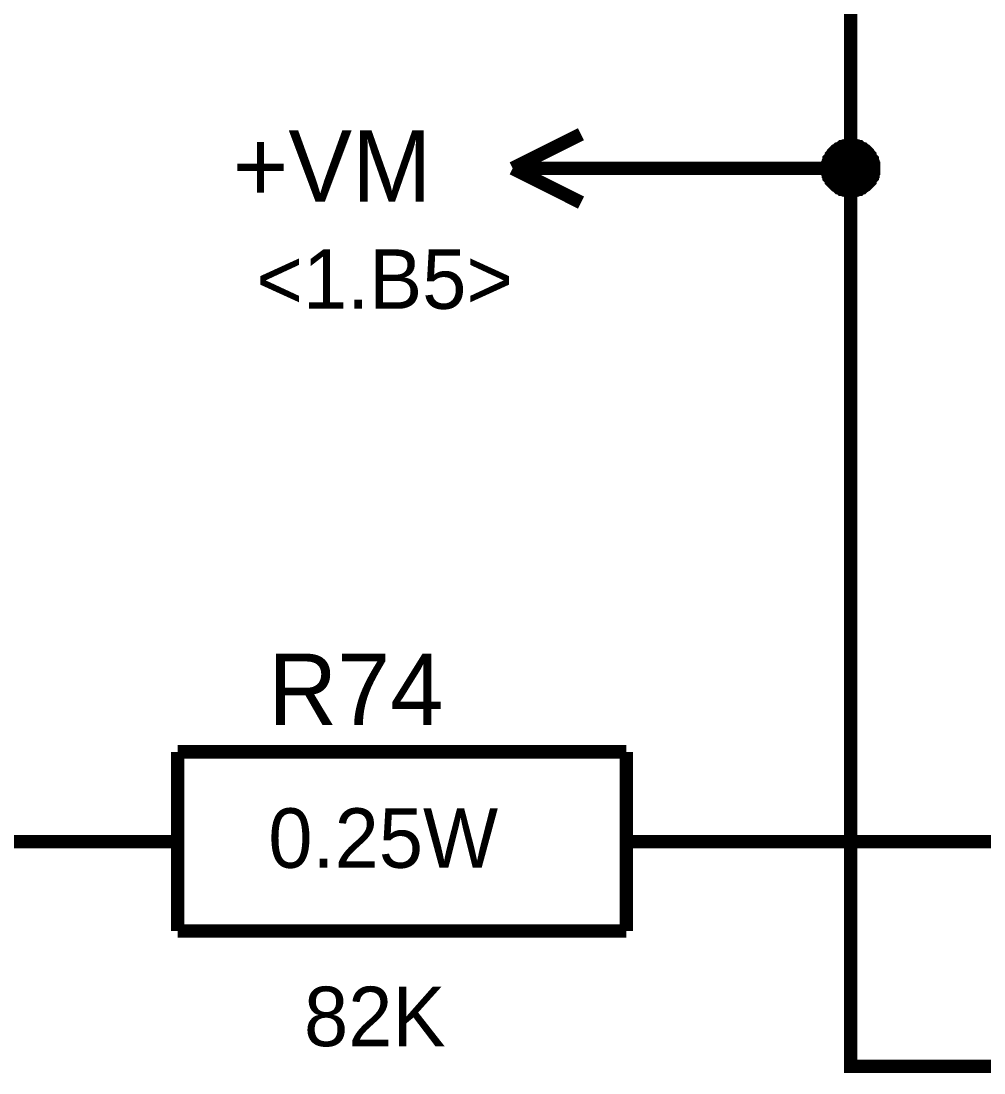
# Model space of a CAD drawing. Header units: millimetres. Extents: x 0 to 420, y 0 to 297.
# Drawn here: x 231.5 to 252.96, y 122.34 to 145.77 of the extents above; entities that cross this region are included whole.
import ezdxf

# ---------------------------------------------------------------- set-up
doc = ezdxf.new("R2010")
doc.units = ezdxf.units.MM
doc.layers.add('Sheet', color=255, linetype='Continuous')

msp = doc.modelspace()

# ---------------------------------------------------------------- linework, layer by layer
at = {"layer": 'Sheet'}
for points, const_width in [([(257.485, 122.486), (249.987, 122.486), (249.987, 142.489), (249.987, 149.99), (257.485, 149.99)], 0.3), ([(242.457, 142.489), (243.979, 143.251)], 0.3), ([(249.474, 142.489), (249.474, 142.522), (249.474, 142.539), (249.474, 142.572), (249.491, 142.588), (249.491, 142.622), (249.491, 142.638), (249.507, 142.671), (249.507, 142.688), (249.524, 142.704), (249.541, 142.738), (249.557, 142.754), (249.557, 142.771), (249.574, 142.787), (249.59, 142.82), (249.607, 142.837), (249.623, 142.853), (249.64, 142.87), (249.656, 142.887), (249.689, 142.903), (249.706, 142.92), (249.723, 142.92), (249.739, 142.936), (249.772, 142.953), (249.789, 142.969), (249.805, 142.969), (249.838, 142.986), (249.855, 142.986), (249.888, 142.986), (249.905, 143.002), (249.938, 143.002), (249.954, 143.002), (249.987, 143.002)], 0.3), ([(249.474, 142.489), (249.474, 142.522), (249.474, 142.539), (249.474, 142.572), (249.491, 142.588), (249.491, 142.622), (249.491, 142.638), (249.507, 142.671), (249.507, 142.688), (249.524, 142.704), (249.541, 142.738), (249.557, 142.754), (249.557, 142.771), (249.574, 142.787), (249.59, 142.82), (249.607, 142.837), (249.623, 142.853), (249.64, 142.87), (249.656, 142.887), (249.689, 142.903), (249.706, 142.92), (249.723, 142.92), (249.739, 142.936), (249.772, 142.953), (249.789, 142.969), (249.805, 142.969), (249.838, 142.986), (249.855, 142.986), (249.888, 142.986), (249.905, 143.002), (249.938, 143.002), (249.954, 143.002), (249.987, 143.002)], 0.3), ([(249.474, 142.489), (249.474, 142.522), (249.474, 142.539), (249.474, 142.572), (249.491, 142.588), (249.491, 142.622), (249.491, 142.638), (249.507, 142.671), (249.507, 142.688), (249.524, 142.704), (249.541, 142.738), (249.557, 142.754), (249.557, 142.771), (249.574, 142.787), (249.59, 142.82), (249.607, 142.837), (249.623, 142.853), (249.64, 142.87), (249.656, 142.887), (249.689, 142.903), (249.706, 142.92), (249.723, 142.92), (249.739, 142.936), (249.772, 142.953), (249.789, 142.969), (249.805, 142.969), (249.838, 142.986), (249.855, 142.986), (249.888, 142.986), (249.905, 143.002), (249.938, 143.002), (249.954, 143.002), (249.987, 143.002)], 0.3), ([(249.474, 142.489), (249.474, 142.522), (249.474, 142.539), (249.474, 142.572), (249.491, 142.588), (249.491, 142.622), (249.491, 142.638), (249.507, 142.671), (249.507, 142.688), (249.524, 142.704), (249.541, 142.738), (249.557, 142.754), (249.557, 142.771), (249.574, 142.787), (249.59, 142.82), (249.607, 142.837), (249.623, 142.853), (249.64, 142.87), (249.656, 142.887), (249.689, 142.903), (249.706, 142.92), (249.723, 142.92), (249.739, 142.936), (249.772, 142.953), (249.789, 142.969), (249.805, 142.969), (249.838, 142.986), (249.855, 142.986), (249.888, 142.986), (249.905, 143.002), (249.938, 143.002), (249.954, 143.002), (249.987, 143.002)], 0.3), ([(249.474, 142.489), (249.474, 142.522), (249.474, 142.539), (249.474, 142.572), (249.491, 142.588), (249.491, 142.622), (249.491, 142.638), (249.507, 142.671), (249.507, 142.688), (249.524, 142.704), (249.541, 142.738), (249.557, 142.754), (249.557, 142.771), (249.574, 142.787), (249.59, 142.82), (249.607, 142.837), (249.623, 142.853), (249.64, 142.87), (249.656, 142.887), (249.689, 142.903), (249.706, 142.92), (249.723, 142.92), (249.739, 142.936), (249.772, 142.953), (249.789, 142.969), (249.805, 142.969), (249.838, 142.986), (249.855, 142.986), (249.888, 142.986), (249.905, 143.002), (249.938, 143.002), (249.954, 143.002), (249.987, 143.002)], 0.0991), ([(249.474, 142.489), (249.474, 142.522), (249.474, 142.539), (249.474, 142.572), (249.491, 142.588), (249.491, 142.622), (249.491, 142.638), (249.507, 142.671), (249.507, 142.688), (249.524, 142.704), (249.541, 142.738), (249.557, 142.754), (249.557, 142.771), (249.574, 142.787), (249.59, 142.82), (249.607, 142.837), (249.623, 142.853), (249.64, 142.87), (249.656, 142.887), (249.689, 142.903), (249.706, 142.92), (249.723, 142.92), (249.739, 142.936), (249.772, 142.953), (249.789, 142.969), (249.805, 142.969), (249.838, 142.986), (249.855, 142.986), (249.888, 142.986), (249.905, 143.002), (249.938, 143.002), (249.954, 143.002), (249.987, 143.002)], 0.0991), ([(249.474, 142.489), (249.474, 142.522), (249.474, 142.539), (249.474, 142.572), (249.491, 142.588), (249.491, 142.622), (249.491, 142.638), (249.507, 142.671), (249.507, 142.688), (249.524, 142.704), (249.541, 142.738), (249.557, 142.754), (249.557, 142.771), (249.574, 142.787), (249.59, 142.82), (249.607, 142.837), (249.623, 142.853), (249.64, 142.87), (249.656, 142.887), (249.689, 142.903), (249.706, 142.92), (249.723, 142.92), (249.739, 142.936), (249.772, 142.953), (249.789, 142.969), (249.805, 142.969), (249.838, 142.986), (249.855, 142.986), (249.888, 142.986), (249.905, 143.002), (249.938, 143.002), (249.954, 143.002), (249.987, 143.002)], 0.0991), ([(249.474, 142.489), (249.474, 142.522), (249.474, 142.539), (249.474, 142.572), (249.491, 142.588), (249.491, 142.622), (249.491, 142.638), (249.507, 142.671), (249.507, 142.688), (249.524, 142.704), (249.541, 142.738), (249.557, 142.754), (249.557, 142.771), (249.574, 142.787), (249.59, 142.82), (249.607, 142.837), (249.623, 142.853), (249.64, 142.87), (249.656, 142.887), (249.689, 142.903), (249.706, 142.92), (249.723, 142.92), (249.739, 142.936), (249.772, 142.953), (249.789, 142.969), (249.805, 142.969), (249.838, 142.986), (249.855, 142.986), (249.888, 142.986), (249.905, 143.002), (249.938, 143.002), (249.954, 143.002), (249.987, 143.002)], 0.0991), ([(249.987, 143.002), (249.987, 143.002)], 0.3), ([(249.987, 143.002), (250.02, 143.002), (250.037, 143.002), (250.07, 143.002), (250.087, 142.986), (250.12, 142.986), (250.136, 142.986), (250.169, 142.969), (250.186, 142.969), (250.203, 142.953), (250.236, 142.936), (250.252, 142.92), (250.269, 142.92), (250.285, 142.903), (250.318, 142.887), (250.335, 142.87), (250.352, 142.853), (250.368, 142.837), (250.385, 142.82), (250.401, 142.787), (250.418, 142.771), (250.418, 142.754), (250.434, 142.738), (250.451, 142.704), (250.467, 142.688), (250.467, 142.671), (250.484, 142.638), (250.484, 142.622), (250.484, 142.588), (250.5, 142.572), (250.5, 142.539), (250.5, 142.522), (250.5, 142.489)], 0.3), ([(249.987, 143.002), (249.987, 143.002)], 0.3), ([(249.987, 143.002), (250.02, 143.002), (250.037, 143.002), (250.07, 143.002), (250.087, 142.986), (250.12, 142.986), (250.136, 142.986), (250.169, 142.969), (250.186, 142.969), (250.203, 142.953), (250.236, 142.936), (250.252, 142.92), (250.269, 142.92), (250.285, 142.903), (250.318, 142.887), (250.335, 142.87), (250.352, 142.853), (250.368, 142.837), (250.385, 142.82), (250.401, 142.787), (250.418, 142.771), (250.418, 142.754), (250.434, 142.738), (250.451, 142.704), (250.467, 142.688), (250.467, 142.671), (250.484, 142.638), (250.484, 142.622), (250.484, 142.588), (250.5, 142.572), (250.5, 142.539), (250.5, 142.522), (250.5, 142.489)], 0.3), ([(249.987, 143.002), (249.987, 143.002)], 0.3), ([(249.987, 143.002), (250.02, 143.002), (250.037, 143.002), (250.07, 143.002), (250.087, 142.986), (250.12, 142.986), (250.136, 142.986), (250.169, 142.969), (250.186, 142.969), (250.203, 142.953), (250.236, 142.936), (250.252, 142.92), (250.269, 142.92), (250.285, 142.903), (250.318, 142.887), (250.335, 142.87), (250.352, 142.853), (250.368, 142.837), (250.385, 142.82), (250.401, 142.787), (250.418, 142.771), (250.418, 142.754), (250.434, 142.738), (250.451, 142.704), (250.467, 142.688), (250.467, 142.671), (250.484, 142.638), (250.484, 142.622), (250.484, 142.588), (250.5, 142.572), (250.5, 142.539), (250.5, 142.522), (250.5, 142.489)], 0.3), ([(249.987, 143.002), (249.987, 143.002)], 0.3), ([(249.987, 143.002), (250.02, 143.002), (250.037, 143.002), (250.07, 143.002), (250.087, 142.986), (250.12, 142.986), (250.136, 142.986), (250.169, 142.969), (250.186, 142.969), (250.203, 142.953), (250.236, 142.936), (250.252, 142.92), (250.269, 142.92), (250.285, 142.903), (250.318, 142.887), (250.335, 142.87), (250.352, 142.853), (250.368, 142.837), (250.385, 142.82), (250.401, 142.787), (250.418, 142.771), (250.418, 142.754), (250.434, 142.738), (250.451, 142.704), (250.467, 142.688), (250.467, 142.671), (250.484, 142.638), (250.484, 142.622), (250.484, 142.588), (250.5, 142.572), (250.5, 142.539), (250.5, 142.522), (250.5, 142.489)], 0.3), ([(249.987, 143.002), (249.987, 143.002)], 0.0991), ([(249.987, 143.002), (250.02, 143.002), (250.037, 143.002), (250.07, 143.002), (250.087, 142.986), (250.12, 142.986), (250.136, 142.986), (250.169, 142.969), (250.186, 142.969), (250.203, 142.953), (250.236, 142.936), (250.252, 142.92), (250.269, 142.92), (250.285, 142.903), (250.318, 142.887), (250.335, 142.87), (250.352, 142.853), (250.368, 142.837), (250.385, 142.82), (250.401, 142.787), (250.418, 142.771), (250.418, 142.754), (250.434, 142.738), (250.451, 142.704), (250.467, 142.688), (250.467, 142.671), (250.484, 142.638), (250.484, 142.622), (250.484, 142.588), (250.5, 142.572), (250.5, 142.539), (250.5, 142.522), (250.5, 142.489)], 0.0991), ([(249.987, 143.002), (249.987, 143.002)], 0.0991), ([(249.987, 143.002), (250.02, 143.002), (250.037, 143.002), (250.07, 143.002), (250.087, 142.986), (250.12, 142.986), (250.136, 142.986), (250.169, 142.969), (250.186, 142.969), (250.203, 142.953), (250.236, 142.936), (250.252, 142.92), (250.269, 142.92), (250.285, 142.903), (250.318, 142.887), (250.335, 142.87), (250.352, 142.853), (250.368, 142.837), (250.385, 142.82), (250.401, 142.787), (250.418, 142.771), (250.418, 142.754), (250.434, 142.738), (250.451, 142.704), (250.467, 142.688), (250.467, 142.671), (250.484, 142.638), (250.484, 142.622), (250.484, 142.588), (250.5, 142.572), (250.5, 142.539), (250.5, 142.522), (250.5, 142.489)], 0.0991), ([(249.987, 143.002), (249.987, 143.002)], 0.0991), ([(249.987, 143.002), (250.02, 143.002), (250.037, 143.002), (250.07, 143.002), (250.087, 142.986), (250.12, 142.986), (250.136, 142.986), (250.169, 142.969), (250.186, 142.969), (250.203, 142.953), (250.236, 142.936), (250.252, 142.92), (250.269, 142.92), (250.285, 142.903), (250.318, 142.887), (250.335, 142.87), (250.352, 142.853), (250.368, 142.837), (250.385, 142.82), (250.401, 142.787), (250.418, 142.771), (250.418, 142.754), (250.434, 142.738), (250.451, 142.704), (250.467, 142.688), (250.467, 142.671), (250.484, 142.638), (250.484, 142.622), (250.484, 142.588), (250.5, 142.572), (250.5, 142.539), (250.5, 142.522), (250.5, 142.489)], 0.0991), ([(249.987, 143.002), (249.987, 143.002)], 0.0991), ([(249.987, 143.002), (250.02, 143.002), (250.037, 143.002), (250.07, 143.002), (250.087, 142.986), (250.12, 142.986), (250.136, 142.986), (250.169, 142.969), (250.186, 142.969), (250.203, 142.953), (250.236, 142.936), (250.252, 142.92), (250.269, 142.92), (250.285, 142.903), (250.318, 142.887), (250.335, 142.87), (250.352, 142.853), (250.368, 142.837), (250.385, 142.82), (250.401, 142.787), (250.418, 142.771), (250.418, 142.754), (250.434, 142.738), (250.451, 142.704), (250.467, 142.688), (250.467, 142.671), (250.484, 142.638), (250.484, 142.622), (250.484, 142.588), (250.5, 142.572), (250.5, 142.539), (250.5, 142.522), (250.5, 142.489)], 0.0991), ([(229.994, 142.489), (229.994, 127.487), (232.493, 127.487)], 0.3), ([(242.457, 142.489), (243.979, 141.727)], 0.3), ([(244.989, 142.489), (242.457, 142.489)], 0.3), ([(244.989, 142.489), (249.987, 142.489)], 0.3), ([(249.987, 141.992), (249.954, 141.992), (249.938, 141.992), (249.905, 141.992), (249.888, 142.009), (249.855, 142.009), (249.838, 142.009), (249.805, 142.025), (249.789, 142.025), (249.772, 142.042), (249.739, 142.059), (249.723, 142.059), (249.706, 142.075), (249.689, 142.092), (249.656, 142.108), (249.64, 142.125), (249.623, 142.141), (249.607, 142.158), (249.59, 142.175), (249.574, 142.191), (249.557, 142.208), (249.557, 142.224), (249.541, 142.257), (249.524, 142.274), (249.507, 142.29), (249.507, 142.324), (249.491, 142.34), (249.491, 142.357), (249.491, 142.39), (249.474, 142.406), (249.474, 142.439), (249.474, 142.456), (249.474, 142.489)], 0.3), ([(249.474, 142.489), (249.474, 142.489)], 0.3), ([(249.987, 141.992), (249.954, 141.992), (249.938, 141.992), (249.905, 141.992), (249.888, 142.009), (249.855, 142.009), (249.838, 142.009), (249.805, 142.025), (249.789, 142.025), (249.772, 142.042), (249.739, 142.059), (249.723, 142.059), (249.706, 142.075), (249.689, 142.092), (249.656, 142.108), (249.64, 142.125), (249.623, 142.141), (249.607, 142.158), (249.59, 142.175), (249.574, 142.191), (249.557, 142.208), (249.557, 142.224), (249.541, 142.257), (249.524, 142.274), (249.507, 142.29), (249.507, 142.324), (249.491, 142.34), (249.491, 142.357), (249.491, 142.39), (249.474, 142.406), (249.474, 142.439), (249.474, 142.456), (249.474, 142.489)], 0.3), ([(249.474, 142.489), (249.474, 142.489)], 0.3), ([(249.987, 141.992), (249.954, 141.992), (249.938, 141.992), (249.905, 141.992), (249.888, 142.009), (249.855, 142.009), (249.838, 142.009), (249.805, 142.025), (249.789, 142.025), (249.772, 142.042), (249.739, 142.059), (249.723, 142.059), (249.706, 142.075), (249.689, 142.092), (249.656, 142.108), (249.64, 142.125), (249.623, 142.141), (249.607, 142.158), (249.59, 142.175), (249.574, 142.191), (249.557, 142.208), (249.557, 142.224), (249.541, 142.257), (249.524, 142.274), (249.507, 142.29), (249.507, 142.324), (249.491, 142.34), (249.491, 142.357), (249.491, 142.39), (249.474, 142.406), (249.474, 142.439), (249.474, 142.456), (249.474, 142.489)], 0.3), ([(249.474, 142.489), (249.474, 142.489)], 0.3), ([(249.987, 141.992), (249.954, 141.992), (249.938, 141.992), (249.905, 141.992), (249.888, 142.009), (249.855, 142.009), (249.838, 142.009), (249.805, 142.025), (249.789, 142.025), (249.772, 142.042), (249.739, 142.059), (249.723, 142.059), (249.706, 142.075), (249.689, 142.092), (249.656, 142.108), (249.64, 142.125), (249.623, 142.141), (249.607, 142.158), (249.59, 142.175), (249.574, 142.191), (249.557, 142.208), (249.557, 142.224), (249.541, 142.257), (249.524, 142.274), (249.507, 142.29), (249.507, 142.324), (249.491, 142.34), (249.491, 142.357), (249.491, 142.39), (249.474, 142.406), (249.474, 142.439), (249.474, 142.456), (249.474, 142.489)], 0.3), ([(249.474, 142.489), (249.474, 142.489)], 0.3), ([(249.987, 141.992), (249.954, 141.992), (249.938, 141.992), (249.905, 141.992), (249.888, 142.009), (249.855, 142.009), (249.838, 142.009), (249.805, 142.025), (249.789, 142.025), (249.772, 142.042), (249.739, 142.059), (249.723, 142.059), (249.706, 142.075), (249.689, 142.092), (249.656, 142.108), (249.64, 142.125), (249.623, 142.141), (249.607, 142.158), (249.59, 142.175), (249.574, 142.191), (249.557, 142.208), (249.557, 142.224), (249.541, 142.257), (249.524, 142.274), (249.507, 142.29), (249.507, 142.324), (249.491, 142.34), (249.491, 142.357), (249.491, 142.39), (249.474, 142.406), (249.474, 142.439), (249.474, 142.456), (249.474, 142.489)], 0.0991), ([(249.474, 142.489), (249.474, 142.489)], 0.0991), ([(249.987, 141.992), (249.954, 141.992), (249.938, 141.992), (249.905, 141.992), (249.888, 142.009), (249.855, 142.009), (249.838, 142.009), (249.805, 142.025), (249.789, 142.025), (249.772, 142.042), (249.739, 142.059), (249.723, 142.059), (249.706, 142.075), (249.689, 142.092), (249.656, 142.108), (249.64, 142.125), (249.623, 142.141), (249.607, 142.158), (249.59, 142.175), (249.574, 142.191), (249.557, 142.208), (249.557, 142.224), (249.541, 142.257), (249.524, 142.274), (249.507, 142.29), (249.507, 142.324), (249.491, 142.34), (249.491, 142.357), (249.491, 142.39), (249.474, 142.406), (249.474, 142.439), (249.474, 142.456), (249.474, 142.489)], 0.0991), ([(249.474, 142.489), (249.474, 142.489)], 0.0991), ([(249.987, 141.992), (249.954, 141.992), (249.938, 141.992), (249.905, 141.992), (249.888, 142.009), (249.855, 142.009), (249.838, 142.009), (249.805, 142.025), (249.789, 142.025), (249.772, 142.042), (249.739, 142.059), (249.723, 142.059), (249.706, 142.075), (249.689, 142.092), (249.656, 142.108), (249.64, 142.125), (249.623, 142.141), (249.607, 142.158), (249.59, 142.175), (249.574, 142.191), (249.557, 142.208), (249.557, 142.224), (249.541, 142.257), (249.524, 142.274), (249.507, 142.29), (249.507, 142.324), (249.491, 142.34), (249.491, 142.357), (249.491, 142.39), (249.474, 142.406), (249.474, 142.439), (249.474, 142.456), (249.474, 142.489)], 0.0991), ([(249.474, 142.489), (249.474, 142.489)], 0.0991), ([(249.987, 141.992), (249.954, 141.992), (249.938, 141.992), (249.905, 141.992), (249.888, 142.009), (249.855, 142.009), (249.838, 142.009), (249.805, 142.025), (249.789, 142.025), (249.772, 142.042), (249.739, 142.059), (249.723, 142.059), (249.706, 142.075), (249.689, 142.092), (249.656, 142.108), (249.64, 142.125), (249.623, 142.141), (249.607, 142.158), (249.59, 142.175), (249.574, 142.191), (249.557, 142.208), (249.557, 142.224), (249.541, 142.257), (249.524, 142.274), (249.507, 142.29), (249.507, 142.324), (249.491, 142.34), (249.491, 142.357), (249.491, 142.39), (249.474, 142.406), (249.474, 142.439), (249.474, 142.456), (249.474, 142.489)], 0.0991), ([(249.474, 142.489), (249.474, 142.489)], 0.0991), ([(250.5, 142.489), (250.5, 142.456), (250.5, 142.439), (250.5, 142.406), (250.484, 142.39), (250.484, 142.357), (250.484, 142.34), (250.467, 142.324), (250.467, 142.29), (250.451, 142.274), (250.434, 142.257), (250.418, 142.224), (250.418, 142.208), (250.401, 142.191), (250.385, 142.175), (250.368, 142.158), (250.352, 142.141), (250.335, 142.125), (250.318, 142.108), (250.285, 142.092), (250.269, 142.075), (250.252, 142.059), (250.236, 142.059), (250.203, 142.042), (250.186, 142.025), (250.169, 142.025), (250.136, 142.009), (250.12, 142.009), (250.087, 142.009), (250.07, 141.992), (250.037, 141.992), (250.02, 141.992), (249.987, 141.992)], 0.3), ([(250.5, 142.489), (250.5, 142.456), (250.5, 142.439), (250.5, 142.406), (250.484, 142.39), (250.484, 142.357), (250.484, 142.34), (250.467, 142.324), (250.467, 142.29), (250.451, 142.274), (250.434, 142.257), (250.418, 142.224), (250.418, 142.208), (250.401, 142.191), (250.385, 142.175), (250.368, 142.158), (250.352, 142.141), (250.335, 142.125), (250.318, 142.108), (250.285, 142.092), (250.269, 142.075), (250.252, 142.059), (250.236, 142.059), (250.203, 142.042), (250.186, 142.025), (250.169, 142.025), (250.136, 142.009), (250.12, 142.009), (250.087, 142.009), (250.07, 141.992), (250.037, 141.992), (250.02, 141.992), (249.987, 141.992)], 0.3), ([(250.5, 142.489), (250.5, 142.456), (250.5, 142.439), (250.5, 142.406), (250.484, 142.39), (250.484, 142.357), (250.484, 142.34), (250.467, 142.324), (250.467, 142.29), (250.451, 142.274), (250.434, 142.257), (250.418, 142.224), (250.418, 142.208), (250.401, 142.191), (250.385, 142.175), (250.368, 142.158), (250.352, 142.141), (250.335, 142.125), (250.318, 142.108), (250.285, 142.092), (250.269, 142.075), (250.252, 142.059), (250.236, 142.059), (250.203, 142.042), (250.186, 142.025), (250.169, 142.025), (250.136, 142.009), (250.12, 142.009), (250.087, 142.009), (250.07, 141.992), (250.037, 141.992), (250.02, 141.992), (249.987, 141.992)], 0.3), ([(250.5, 142.489), (250.5, 142.456), (250.5, 142.439), (250.5, 142.406), (250.484, 142.39), (250.484, 142.357), (250.484, 142.34), (250.467, 142.324), (250.467, 142.29), (250.451, 142.274), (250.434, 142.257), (250.418, 142.224), (250.418, 142.208), (250.401, 142.191), (250.385, 142.175), (250.368, 142.158), (250.352, 142.141), (250.335, 142.125), (250.318, 142.108), (250.285, 142.092), (250.269, 142.075), (250.252, 142.059), (250.236, 142.059), (250.203, 142.042), (250.186, 142.025), (250.169, 142.025), (250.136, 142.009), (250.12, 142.009), (250.087, 142.009), (250.07, 141.992), (250.037, 141.992), (250.02, 141.992), (249.987, 141.992)], 0.3), ([(250.5, 142.489), (250.5, 142.456), (250.5, 142.439), (250.5, 142.406), (250.484, 142.39), (250.484, 142.357), (250.484, 142.34), (250.467, 142.324), (250.467, 142.29), (250.451, 142.274), (250.434, 142.257), (250.418, 142.224), (250.418, 142.208), (250.401, 142.191), (250.385, 142.175), (250.368, 142.158), (250.352, 142.141), (250.335, 142.125), (250.318, 142.108), (250.285, 142.092), (250.269, 142.075), (250.252, 142.059), (250.236, 142.059), (250.203, 142.042), (250.186, 142.025), (250.169, 142.025), (250.136, 142.009), (250.12, 142.009), (250.087, 142.009), (250.07, 141.992), (250.037, 141.992), (250.02, 141.992), (249.987, 141.992)], 0.0991), ([(250.5, 142.489), (250.5, 142.456), (250.5, 142.439), (250.5, 142.406), (250.484, 142.39), (250.484, 142.357), (250.484, 142.34), (250.467, 142.324), (250.467, 142.29), (250.451, 142.274), (250.434, 142.257), (250.418, 142.224), (250.418, 142.208), (250.401, 142.191), (250.385, 142.175), (250.368, 142.158), (250.352, 142.141), (250.335, 142.125), (250.318, 142.108), (250.285, 142.092), (250.269, 142.075), (250.252, 142.059), (250.236, 142.059), (250.203, 142.042), (250.186, 142.025), (250.169, 142.025), (250.136, 142.009), (250.12, 142.009), (250.087, 142.009), (250.07, 141.992), (250.037, 141.992), (250.02, 141.992), (249.987, 141.992)], 0.0991), ([(250.5, 142.489), (250.5, 142.456), (250.5, 142.439), (250.5, 142.406), (250.484, 142.39), (250.484, 142.357), (250.484, 142.34), (250.467, 142.324), (250.467, 142.29), (250.451, 142.274), (250.434, 142.257), (250.418, 142.224), (250.418, 142.208), (250.401, 142.191), (250.385, 142.175), (250.368, 142.158), (250.352, 142.141), (250.335, 142.125), (250.318, 142.108), (250.285, 142.092), (250.269, 142.075), (250.252, 142.059), (250.236, 142.059), (250.203, 142.042), (250.186, 142.025), (250.169, 142.025), (250.136, 142.009), (250.12, 142.009), (250.087, 142.009), (250.07, 141.992), (250.037, 141.992), (250.02, 141.992), (249.987, 141.992)], 0.0991), ([(250.5, 142.489), (250.5, 142.456), (250.5, 142.439), (250.5, 142.406), (250.484, 142.39), (250.484, 142.357), (250.484, 142.34), (250.467, 142.324), (250.467, 142.29), (250.451, 142.274), (250.434, 142.257), (250.418, 142.224), (250.418, 142.208), (250.401, 142.191), (250.385, 142.175), (250.368, 142.158), (250.352, 142.141), (250.335, 142.125), (250.318, 142.108), (250.285, 142.092), (250.269, 142.075), (250.252, 142.059), (250.236, 142.059), (250.203, 142.042), (250.186, 142.025), (250.169, 142.025), (250.136, 142.009), (250.12, 142.009), (250.087, 142.009), (250.07, 141.992), (250.037, 141.992), (250.02, 141.992), (249.987, 141.992)], 0.0991), ([(250.5, 142.489), (250.5, 142.489), (250.5, 142.489), (250.5, 142.489), (250.5, 142.489), (250.5, 142.489), (250.5, 142.489), (250.5, 142.489), (250.5, 142.489), (250.5, 142.489), (250.5, 142.489), (250.5, 142.489), (250.5, 142.489), (250.5, 142.489), (250.5, 142.489), (250.5, 142.489), (250.5, 142.489), (250.5, 142.489), (250.5, 142.489), (250.5, 142.489), (250.5, 142.489), (250.5, 142.489), (250.5, 142.489), (250.5, 142.489), (250.5, 142.489), (250.5, 142.489), (250.5, 142.489), (250.5, 142.489), (250.5, 142.489), (250.5, 142.489), (250.5, 142.489), (250.5, 142.489), (250.5, 142.489)], 0.3), ([(250.5, 142.489), (250.5, 142.489)], 0.3), ([(250.5, 142.489), (250.5, 142.489), (250.5, 142.489), (250.5, 142.489), (250.5, 142.489), (250.5, 142.489), (250.5, 142.489), (250.5, 142.489), (250.5, 142.489), (250.5, 142.489), (250.5, 142.489), (250.5, 142.489), (250.5, 142.489), (250.5, 142.489), (250.5, 142.489), (250.5, 142.489), (250.5, 142.489), (250.5, 142.489), (250.5, 142.489), (250.5, 142.489), (250.5, 142.489), (250.5, 142.489), (250.5, 142.489), (250.5, 142.489), (250.5, 142.489), (250.5, 142.489), (250.5, 142.489), (250.5, 142.489), (250.5, 142.489), (250.5, 142.489), (250.5, 142.489), (250.5, 142.489), (250.5, 142.489)], 0.3), ([(250.5, 142.489), (250.5, 142.489)], 0.3), ([(250.5, 142.489), (250.5, 142.489), (250.5, 142.489), (250.5, 142.489), (250.5, 142.489), (250.5, 142.489), (250.5, 142.489), (250.5, 142.489), (250.5, 142.489), (250.5, 142.489), (250.5, 142.489), (250.5, 142.489), (250.5, 142.489), (250.5, 142.489), (250.5, 142.489), (250.5, 142.489), (250.5, 142.489), (250.5, 142.489), (250.5, 142.489), (250.5, 142.489), (250.5, 142.489), (250.5, 142.489), (250.5, 142.489), (250.5, 142.489), (250.5, 142.489), (250.5, 142.489), (250.5, 142.489), (250.5, 142.489), (250.5, 142.489), (250.5, 142.489), (250.5, 142.489), (250.5, 142.489), (250.5, 142.489)], 0.3), ([(250.5, 142.489), (250.5, 142.489)], 0.3), ([(250.5, 142.489), (250.5, 142.489), (250.5, 142.489), (250.5, 142.489), (250.5, 142.489), (250.5, 142.489), (250.5, 142.489), (250.5, 142.489), (250.5, 142.489), (250.5, 142.489), (250.5, 142.489), (250.5, 142.489), (250.5, 142.489), (250.5, 142.489), (250.5, 142.489), (250.5, 142.489), (250.5, 142.489), (250.5, 142.489), (250.5, 142.489), (250.5, 142.489), (250.5, 142.489), (250.5, 142.489), (250.5, 142.489), (250.5, 142.489), (250.5, 142.489), (250.5, 142.489), (250.5, 142.489), (250.5, 142.489), (250.5, 142.489), (250.5, 142.489), (250.5, 142.489), (250.5, 142.489), (250.5, 142.489)], 0.3), ([(250.5, 142.489), (250.5, 142.489)], 0.3), ([(250.5, 142.489), (250.5, 142.489), (250.5, 142.489), (250.5, 142.489), (250.5, 142.489), (250.5, 142.489), (250.5, 142.489), (250.5, 142.489), (250.5, 142.489), (250.5, 142.489), (250.5, 142.489), (250.5, 142.489), (250.5, 142.489), (250.5, 142.489), (250.5, 142.489), (250.5, 142.489), (250.5, 142.489), (250.5, 142.489), (250.5, 142.489), (250.5, 142.489), (250.5, 142.489), (250.5, 142.489), (250.5, 142.489), (250.5, 142.489), (250.5, 142.489), (250.5, 142.489), (250.5, 142.489), (250.5, 142.489), (250.5, 142.489), (250.5, 142.489), (250.5, 142.489), (250.5, 142.489), (250.5, 142.489)], 0.0991), ([(250.5, 142.489), (250.5, 142.489)], 0.0991), ([(250.5, 142.489), (250.5, 142.489), (250.5, 142.489), (250.5, 142.489), (250.5, 142.489), (250.5, 142.489), (250.5, 142.489), (250.5, 142.489), (250.5, 142.489), (250.5, 142.489), (250.5, 142.489), (250.5, 142.489), (250.5, 142.489), (250.5, 142.489), (250.5, 142.489), (250.5, 142.489), (250.5, 142.489), (250.5, 142.489), (250.5, 142.489), (250.5, 142.489), (250.5, 142.489), (250.5, 142.489), (250.5, 142.489), (250.5, 142.489), (250.5, 142.489), (250.5, 142.489), (250.5, 142.489), (250.5, 142.489), (250.5, 142.489), (250.5, 142.489), (250.5, 142.489), (250.5, 142.489), (250.5, 142.489)], 0.0991), ([(250.5, 142.489), (250.5, 142.489)], 0.0991), ([(250.5, 142.489), (250.5, 142.489), (250.5, 142.489), (250.5, 142.489), (250.5, 142.489), (250.5, 142.489), (250.5, 142.489), (250.5, 142.489), (250.5, 142.489), (250.5, 142.489), (250.5, 142.489), (250.5, 142.489), (250.5, 142.489), (250.5, 142.489), (250.5, 142.489), (250.5, 142.489), (250.5, 142.489), (250.5, 142.489), (250.5, 142.489), (250.5, 142.489), (250.5, 142.489), (250.5, 142.489), (250.5, 142.489), (250.5, 142.489), (250.5, 142.489), (250.5, 142.489), (250.5, 142.489), (250.5, 142.489), (250.5, 142.489), (250.5, 142.489), (250.5, 142.489), (250.5, 142.489), (250.5, 142.489)], 0.0991), ([(250.5, 142.489), (250.5, 142.489)], 0.0991), ([(250.5, 142.489), (250.5, 142.489), (250.5, 142.489), (250.5, 142.489), (250.5, 142.489), (250.5, 142.489), (250.5, 142.489), (250.5, 142.489), (250.5, 142.489), (250.5, 142.489), (250.5, 142.489), (250.5, 142.489), (250.5, 142.489), (250.5, 142.489), (250.5, 142.489), (250.5, 142.489), (250.5, 142.489), (250.5, 142.489), (250.5, 142.489), (250.5, 142.489), (250.5, 142.489), (250.5, 142.489), (250.5, 142.489), (250.5, 142.489), (250.5, 142.489), (250.5, 142.489), (250.5, 142.489), (250.5, 142.489), (250.5, 142.489), (250.5, 142.489), (250.5, 142.489), (250.5, 142.489), (250.5, 142.489)], 0.0991), ([(250.5, 142.489), (250.5, 142.489)], 0.0991), ([(234.992, 129.49), (234.992, 125.5)], 0.3), ([(234.992, 129.49), (244.989, 129.49)], 0.3), ([(244.989, 129.49), (244.989, 125.5)], 0.3), ([(234.992, 127.487), (232.493, 127.487)], 0.3), ([(244.989, 127.487), (247.488, 127.487)], 0.3), ([(257.485, 127.487), (254.986, 127.487), (247.488, 127.487)], 0.3), ([(234.992, 125.5), (244.989, 125.5)], 0.3)]:
    msp.add_lwpolyline(points, dxfattribs=dict(at, const_width=const_width))
at = {"layer": 'Sheet', "const_width": 0.508}
msp.add_lwpolyline([(249.746, 142.5, 1), (250.254, 142.5, 1)], format="xyb", close=True, dxfattribs=at)

# ---------------------------------------------------------------- texts
at = {"layer": 'Sheet'}
for s, height, p in [('+VM', 1.5897, (236.217, 141.744)), ('<1.B5>', 1.3247, (236.747, 139.36)), ('R74', 1.5897, (237.011, 130.087)), ('0.25W', 1.3247, (237.011, 126.907)), ('82K', 1.3247, (237.806, 122.933))]:
    msp.add_text(s, height=height, dxfattribs=at).set_placement(p)

doc.saveas('drawing.dxf')
